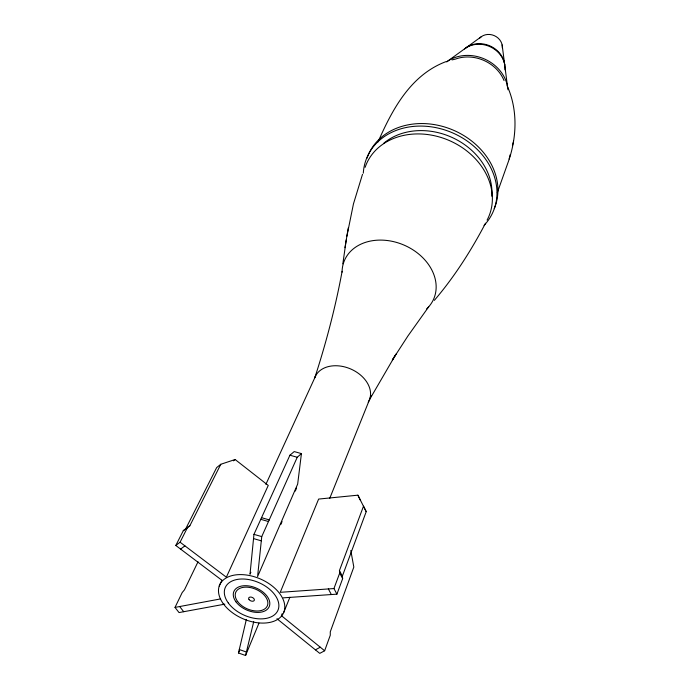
<?xml version="1.0" encoding="UTF-8"?>
<svg xmlns="http://www.w3.org/2000/svg" width="690" height="690" viewBox="0 0 690 690"><rect width="100%" height="100%" fill="white"/><g stroke="black" fill="none" stroke-linecap="round" stroke-linejoin="round"><path stroke-width="1.03" d="M301.427 453.597L297.243 457.263L261.743 536.604L257.577 576.581L297.666 484.087L301.427 453.597L294.207 451.579L289.921 455.219L253.955 534.362L250.013 574.227L250.875 572.269M342.835 263.856L346.268 239.784M346.872 236.256L353.453 203.904L362.5 174.303M344.948 247.676L348.269 227.907M497.3 192.683L507.685 163.504C516.845 138.716 518.173 110.228 507.15 85.802M342.111 271.351C335.435 307.404 326.103 342.939 314.778 377.81A29.472 21.304 23.3 0 1 351.469 369.314A29.472 21.304 23.3 0 1 368.21 402.227M258.974 623.105L245.571 655.5L238.473 652.982L246.364 619.404M245.571 655.5L253.704 621.725M509.108 159.062L510.238 154.56M512.446 145.59L513.541 141.217M276.957 618.714L319.763 653.378L324.645 650.765L330.286 635.223L330.269 631.833L353.823 567.068L350.805 550.491M342.645 578.643L342.361 576.15L366.218 511.652L363.509 506.167L339.446 570.552L339.721 573.045L342.645 578.643L336.918 594.159L283.305 597.842M336.918 594.159L333.943 588.544L339.721 573.045M283.84 612.246L289.869 597.281M329.682 498.482L371.099 395.689M282.184 613.66L281.382 615.653L324.645 650.765M238.473 652.982L239.672 650.135M280.796 524.529L282.072 521.571M295.286 491.064L296.562 488.106M219.204 586.06L221.904 580.195M265.883 484.345L315.701 375.791M224.862 604.147L179.038 612.573L175.01 607.407L182.203 592.546L184.446 589.864L198.03 561.764M175.803 545.471L183.281 530.705L189.845 525.771L220.8 464.275L235.126 459.514L268.255 485.432L226.355 577.194L180.081 542.202L175.803 545.471L222.077 580.402M185.593 529.049L216.66 467.587L220.8 464.275M180.081 542.202L187.533 527.427L189.845 525.771M378.042 141.916C392.351 109.365 410.636 74.934 445.973 61.634M485.536 223.198C471.166 250.556 454.443 276.845 434.338 300.366M369.469 399.743L396.017 354.117L392.325 360.051L407.902 336.013L428.731 306.757M233.47 460.825L235.126 459.514M183.281 530.705L187.533 527.427M180.616 549.102L184.903 545.85M466 47.817L481.31 36.699M315.399 649.842L320.281 647.22M452.045 59.901L455.348 59.124A35.699 30.903 23.3 0 1 504.036 80.532M175.01 607.407L220.636 598.903M366.218 511.652L357.894 495.179L318.633 499.068L280.252 592.322L333.943 588.544M289.921 455.219L297.243 457.263M261.769 517.75L269.454 519.941M260.734 519.311L268.436 521.511M253.955 534.362L261.743 536.604M253.541 538.597L261.303 540.831M239.283 649.514L246.408 652.033M179.676 606.536L183.695 611.711M328.362 588.932L331.347 594.547M339.446 570.552L342.361 576.15M357.894 495.179L360.585 500.63M502.13 44.919L504.468 62.997M504.606 64.092L507.417 85.879M365.122 167.316A66.602 54.407 23.3 0 1 449.207 140.501A66.602 54.407 23.3 0 1 487.08 220.119M363.302 173.147A68.664 56.287 23.3 0 1 452.493 132.834A68.664 56.287 23.3 0 1 484.044 225.406M342.059 272.162A48.593 37.64 23.3 0 1 404.185 245.157A48.593 37.64 23.3 0 1 426.636 308.913M367.028 158.174A68.474 56.218 23.3 0 1 451.251 129.306A68.474 56.218 23.3 0 1 494.221 208.682M479.783 38.053A12.894 11.42 23.3 0 1 494.307 35.647A12.894 11.42 23.3 0 1 502.329 47.964M464.543 48.981A23.753 20.838 23.3 0 1 489.029 45.523A23.753 20.838 23.3 0 1 504.761 64.86M504.959 69.828A24.409 21.399 23.3 0 0 491.651 47.489A24.409 21.399 23.3 0 0 465.077 48.49L446.637 61.876A37.432 32.404 23.3 0 1 484.984 59.228A37.432 32.404 23.3 0 1 507.969 89.778M383.744 143.261A63.618 52.147 23.3 0 1 454.046 138.38A63.618 52.147 23.3 0 1 491.806 196.176M235.954 601.801A19.234 11.972 23.3 0 0 267.625 609.011A19.234 11.972 23.3 0 0 251.056 586.353A19.234 11.972 23.3 0 0 235.954 601.801M237.627 601.533A17.172 10.686 23.3 0 0 265.9 607.959A17.172 10.686 23.3 0 0 251.091 587.725A17.172 10.686 23.3 0 0 237.627 601.533M228.287 602.957A28.687 17.854 23.3 0 0 275.526 613.85A28.687 17.854 23.3 0 0 250.979 580.014A28.687 17.854 23.3 0 0 228.287 602.957M249.064 599.593A3.027 1.88 23.3 0 0 254.049 600.705A3.027 1.88 23.3 0 0 251.41 597.143A3.027 1.88 23.3 0 0 249.064 599.593M223.249 603.664A34.888 21.718 23.3 0 0 280.692 617.015A34.888 21.718 23.3 0 0 250.979 575.848A34.888 21.718 23.3 0 0 223.249 603.664"/></g></svg>
